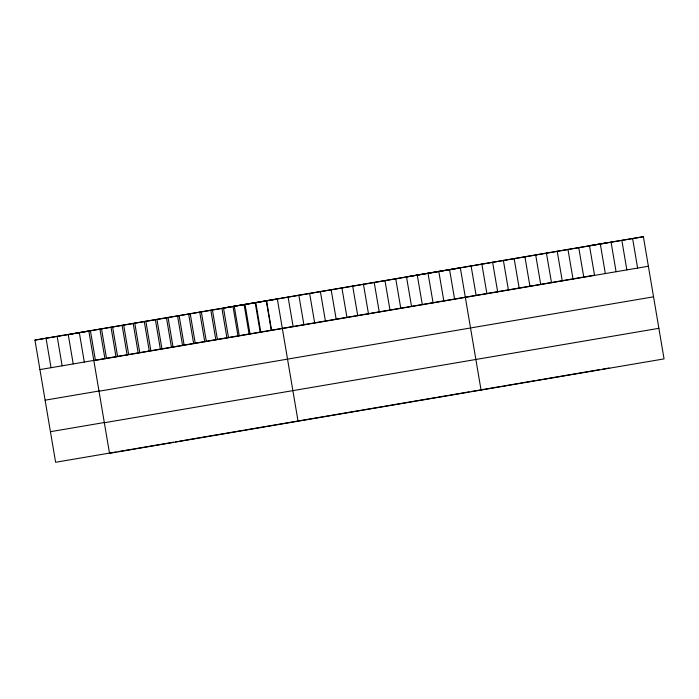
<?xml version="1.0" encoding="UTF-8"?>
<svg xmlns="http://www.w3.org/2000/svg" width="699" height="699" viewBox="0 0 699 699"><rect width="100%" height="100%" fill="white"/><g stroke="black" fill="none" stroke-linecap="round" stroke-linejoin="round"><path stroke-width="1.05" d="M116.113 451.973L55.614 462.275L34.95 340.098L607.274 242.728M71.062 334.096L643.386 236.725L664.05 358.902L109.516 453.31L88.852 331.134L34.95 340.098M39.939 369.596L594.473 275.188M93.841 360.64L648.375 266.232M45.112 400.186L99.555 390.916M99.013 391.222L653.548 296.813M50.442 431.694L104.885 422.423M104.343 422.729L658.877 328.32M118.122 451.633L133.247 449.055M134.26 448.88L165.514 443.559M166.519 443.393L173.579 442.187M175.598 441.847L177.616 441.506M179.626 441.156L198.787 437.897M199.792 437.723L210.88 435.835M211.893 435.669L244.152 430.173M245.235 429.99L264.606 426.696M265.681 426.512L276.446 424.677M277.529 424.494L296.9 421.191M297.975 421.008L330.269 415.512M331.343 415.328L362.563 410.016M363.637 409.832L383.017 406.53M384.092 406.346L416.386 400.85M417.46 400.667L436.84 397.373M437.915 397.189L448.679 395.354M449.754 395.171L469.134 391.868M471.283 391.501L502.502 386.189M503.577 386.005L522.957 382.711M524.032 382.528L534.796 380.693M536.946 380.326L588.619 371.527M589.694 371.344L599.384 369.692M602.608 369.151L609.074 368.05M643.386 236.725L589.484 245.69L594.552 275.389M460.388 267.883L406.486 276.839L411.554 306.546M277.398 299.041L223.488 307.997L228.477 337.503M632.621 238.56L637.61 268.058M621.857 240.395L626.846 269.893M611.092 242.221L616.081 271.728M600.327 244.056L605.317 273.562M578.72 247.525L583.787 277.223M567.955 249.351L573.023 279.058M557.19 251.186L562.258 280.893M546.426 253.021L551.494 282.719M535.661 254.855L540.729 284.554M524.897 256.682L529.964 286.389M514.132 258.516L519.2 288.224M503.367 260.351L508.435 290.05M492.603 262.177L497.671 291.885M481.838 264.012L486.906 293.72M471.074 265.847L476.141 295.555M460.309 267.682L481.052 390.059M449.544 269.508L454.612 299.216M438.78 271.343L443.848 301.051M428.015 273.178L433.083 302.885M417.251 275.013L422.318 304.712M395.721 278.674L400.789 308.381M384.957 280.509L390.025 310.216M374.192 282.344L379.26 312.042M363.428 284.17L368.495 313.877M352.663 286.005L357.739 315.712M341.898 287.839L346.975 317.547M331.134 289.674L336.21 319.373M320.369 291.5L325.446 321.208M309.605 293.335L314.681 323.043M298.84 295.17L303.916 324.878M288.075 297.005L293.152 326.704M277.311 298.831L298.062 421.209M266.546 300.666L271.535 330.173M266.302 300.928L271.291 330.426M255.782 302.501L260.771 331.999M255.214 302.816L260.203 332.313M245.017 304.336L250.006 333.834M244.126 304.703L249.115 334.201M234.252 306.162L239.241 335.669M233.029 306.59L238.018 336.097M221.941 308.477L226.93 337.984M212.4 309.884L217.389 339.391M210.853 310.365L215.842 339.871M201.312 311.771L206.301 341.278M199.757 312.252L204.746 341.759M190.215 313.659L195.213 343.165M188.669 314.139L193.658 343.646M179.127 315.555L184.117 345.053M177.581 316.027L182.57 345.533M168.04 317.442L173.029 346.94M166.484 317.923L171.473 347.42M156.943 319.329L161.941 348.827M155.396 319.81L160.386 349.308M145.855 321.217L150.844 350.715M144.309 321.697L149.298 351.195M134.767 323.104L139.756 352.611M133.212 323.585L138.21 353.082M123.679 324.991L128.668 354.498M122.124 325.472L127.113 354.978M112.583 326.879L117.572 356.385M111.036 327.359L116.025 356.866M101.495 328.766L106.484 358.272M99.94 329.246L104.937 358.753M90.407 330.653L95.396 360.16M79.31 332.541L84.299 362.047M68.222 334.437L73.212 363.934M57.135 336.324L62.124 365.822M46.038 338.211L51.027 367.709"/></g></svg>
